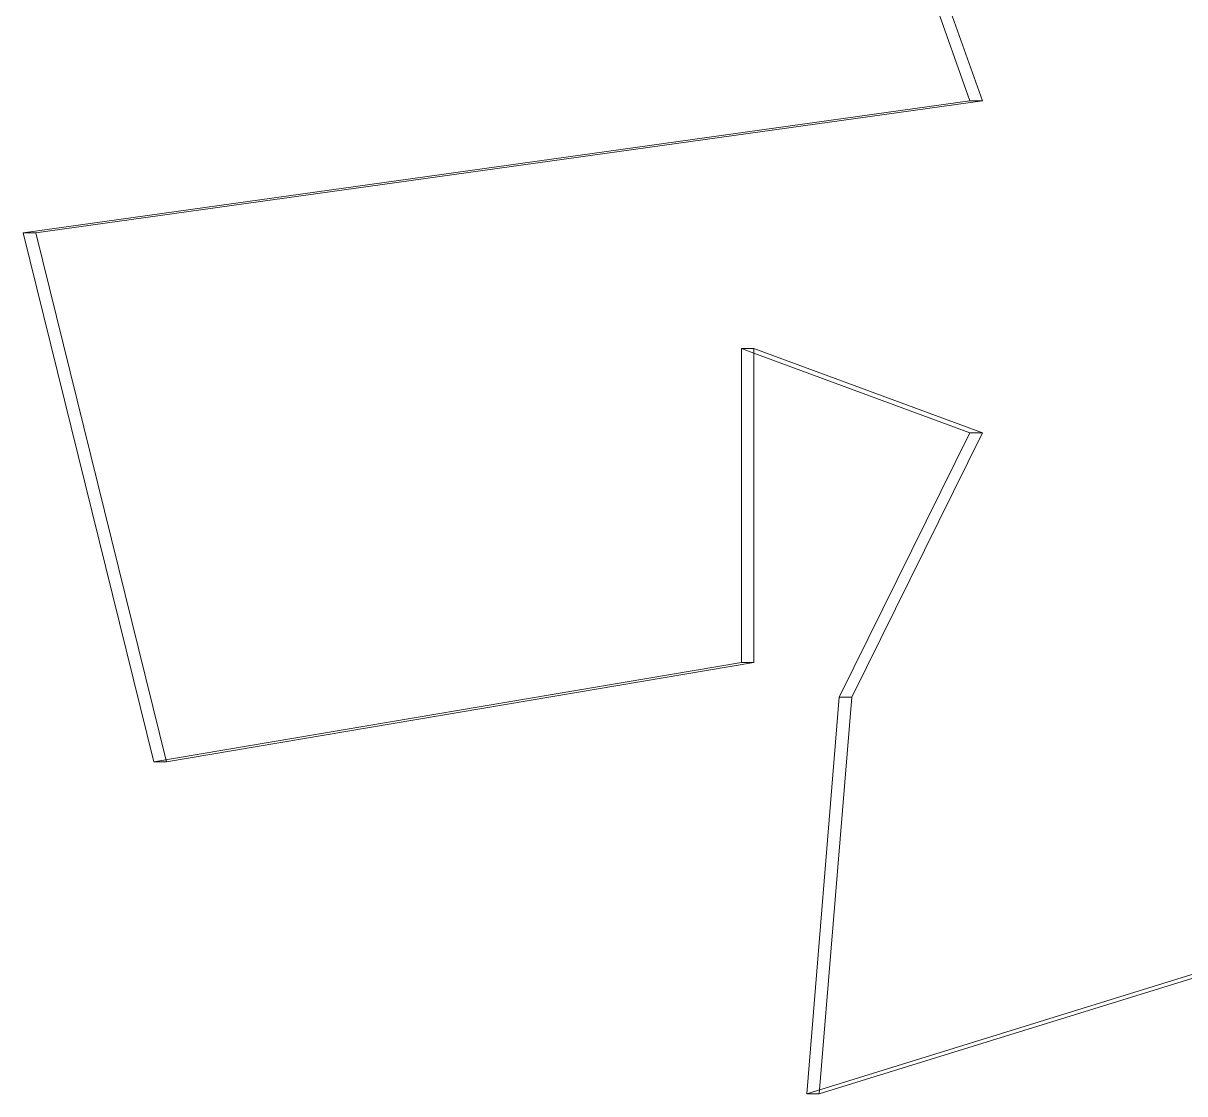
# Model space of a CAD drawing. Header units: millimetres. Extents: x -39027 to 364494, y -35256 to 94895.
# Drawn here: x 328632.1 to 328984.1, y 33279.5 to 33603.8 of the extents above; entities that cross this region are included whole.
import ezdxf

# ---------------------------------------------------------------- set-up
doc = ezdxf.new("R2010")
doc.units = ezdxf.units.MM
doc.header["$LTSCALE"] = 25
doc.layers.add('L-PLNT', color=71, linetype='Continuous', lineweight=5)

# ---------------------------------------------------------------- blocks, each defined once
blk = doc.blocks.new('PLANTING_Coloured tree scaleable - 6 Meters-971505-RAMP SECTION')
at = {"layer": 'L-PLNT'}
for p, q in [((11465.35, 57201.87), (11554.38, 56951.6)), ((11550.58, 56951.6), (11462.66, 57198.75)), ((11263.7, 56911.55), (11550.58, 56951.6)), ((11554.38, 56951.6), (11267.5, 56911.55)), ((11554.38, 56951.6), (11550.58, 56951.6)), ((11303.27, 56751.38), (11263.7, 56911.55)), ((11267.5, 56911.55), (11263.7, 56911.55)), ((11267.5, 56911.55), (11307.07, 56751.38)), ((11485.14, 56875.12), (11481.33, 56876.52)), ((11481.33, 56876.52), (11481.33, 56781.41)), ((11485.14, 56876.52), (11481.33, 56876.52)), ((11485.14, 56781.41), (11485.14, 56876.52)), ((11485.14, 56876.52), (11554.38, 56851.04)), ((11550.58, 56851.04), (11485.14, 56875.12)), ((11511.01, 56770.95), (11550.58, 56851.04)), ((11554.38, 56851.04), (11514.81, 56770.95)), ((11554.38, 56851.04), (11550.58, 56851.04)), ((11481.33, 56781.41), (11303.27, 56751.38)), ((11307.07, 56751.38), (11485.14, 56781.41)), ((11485.14, 56781.41), (11481.33, 56781.41)), ((11501.12, 56650.82), (11511.01, 56770.95)), ((11514.81, 56770.95), (11504.92, 56650.82)), ((11514.81, 56770.95), (11511.01, 56770.95)), ((11307.07, 56751.38), (11303.27, 56751.38)), ((11787.14, 56739.26), (11501.12, 56650.82)), ((11504.92, 56650.82), (11790.94, 56739.26)), ((11504.92, 56650.82), (11501.12, 56650.82))]:
    blk.add_line(p, q, dxfattribs=at)

msp = doc.modelspace()

# ---------------------------------------------------------------- block references
at = {"layer": 'L-PLNT'}
msp.add_blockref('PLANTING_Coloured tree scaleable - 6 Meters-971505-RAMP SECTION', (317368.4, -23371.28), dxfattribs=at)

doc.saveas('drawing.dxf')
